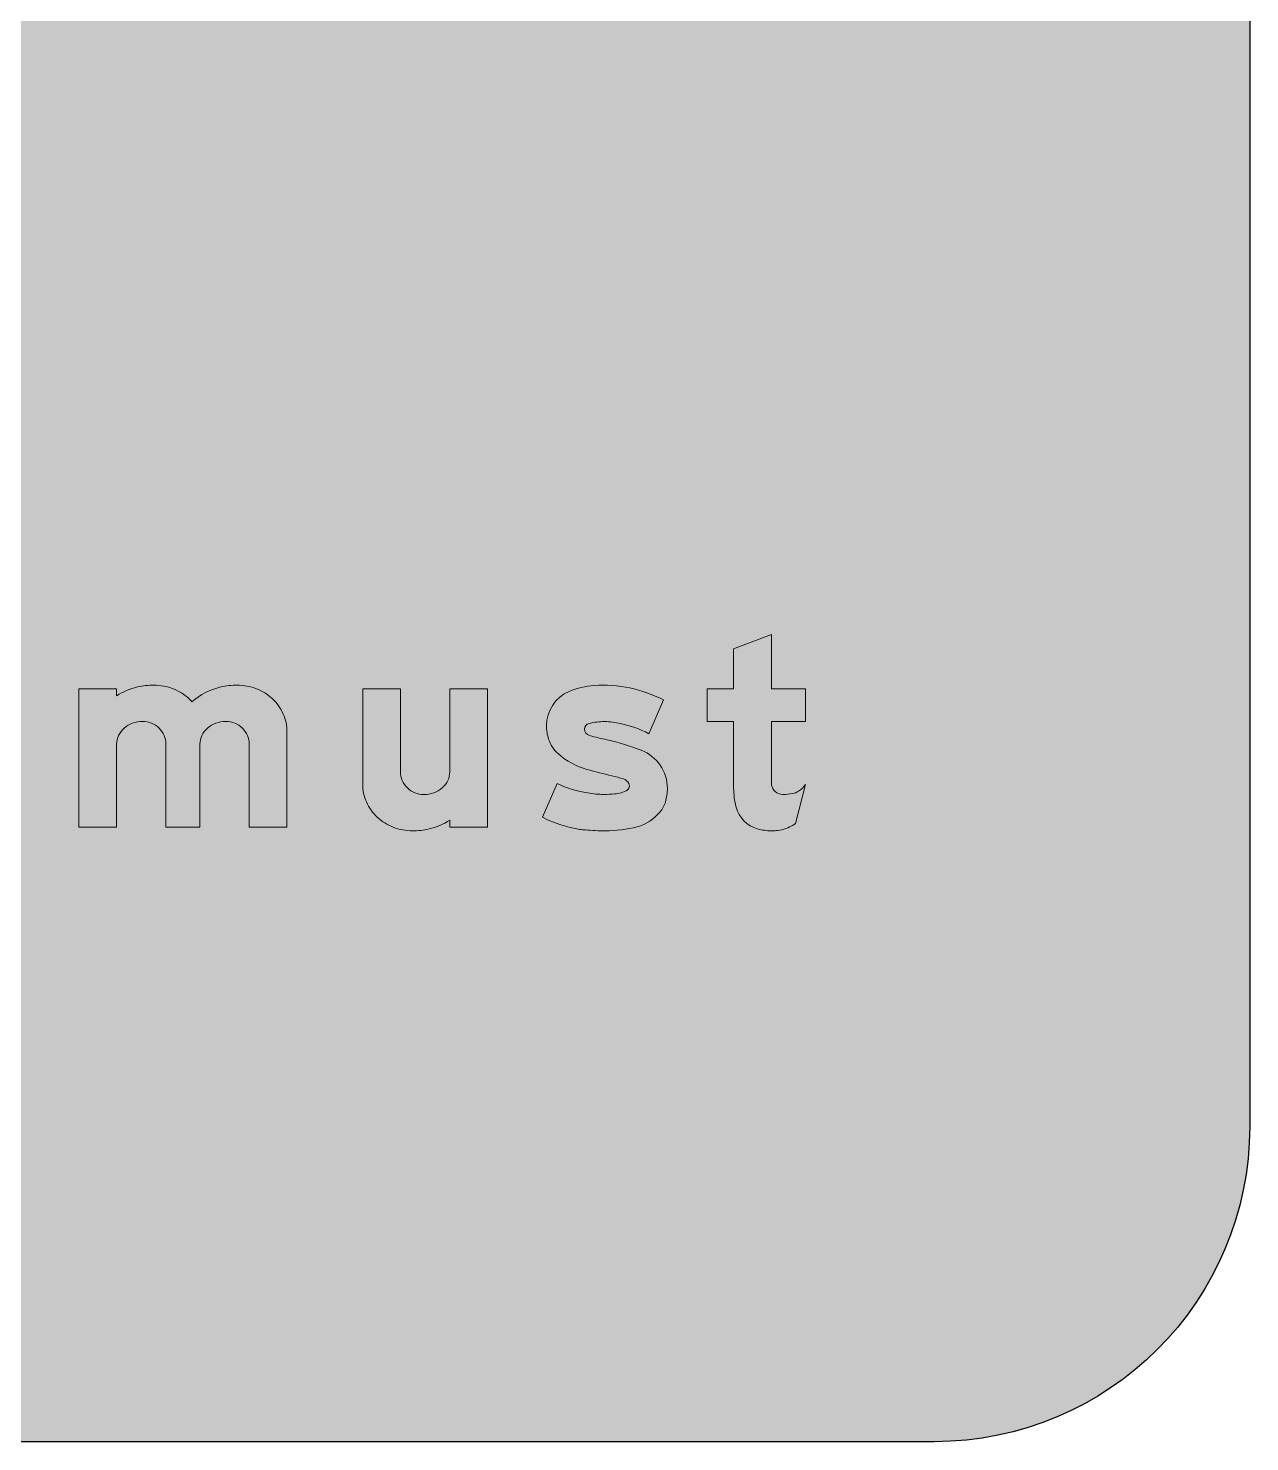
# Model space of a CAD drawing. Header units: millimetres. Extents: x 1969 to 2074, y 2991 to 3097.
# Drawn here: x 2054.69 to 2074.05, y 2996.85 to 3019.27 of the extents above; entities that cross this region are included whole.
import ezdxf

# ---------------------------------------------------------------- set-up
doc = ezdxf.new("R2010")
doc.units = ezdxf.units.MM
doc.layers.add('DIM', color=1, linetype='Continuous')
doc.layers.add('L18', color=4, linetype='Continuous')
doc.layers.add('GSCOLORFILL', color=7, linetype='Continuous', lineweight=0)
doc.layers.add('GSOUTLINE', color=7, linetype='Continuous', lineweight=0)
doc.layers.get('GSOUTLINE').off()

# ---------------------------------------------------------------- blocks, each defined once
blk = doc.blocks.new('*U400')
at = {"layer": 'GSCOLORFILL', "true_color": 0xf5f5f5, "transparency": 33554687}
blk.add_hatch(color=7, dxfattribs=at).paths.add_polyline_path([(-950.000000000005, -1000), (950.0000000000041, -1000, 0.414213562373095), (1050.000000000004, -900), (1050.000000000004, 900, 0.414213562373095), (950.0000000000041, 1000), (-950.000000000005, 1000, 0.414213562373095), (-1050.000000000005, 900), (-1050.000000000005, -900.0000000000005, 0.414213562373095)])
at = {"layer": 'GSCOLORFILL', "color": 7, "linetype": 'Continuous', "true_color": 0xf5f5f5, "transparency": 33554687}
for points in [[(-950.000000000005, -1000), (950.0000000000041, -1000, 0.414213562373095), (1050.000000000004, -900), (1050.000000000004, 900, 0.414213562373095), (950.0000000000041, 1000), (-950.000000000005, 1000, 0.414213562373095), (-1050.000000000005, 900), (-1050.000000000005, -900.0000000000005, 0.414213562373095), (-950.0000000000055, -1000)], [(-950.000000000005, -1000), (950.0000000000041, -1000, 0.414213562373095), (1050.000000000004, -900), (1050.000000000004, 900, 0.414213562373095), (950.0000000000041, 1000), (-950.000000000005, 1000, 0.414213562373095), (-1050.000000000005, 900), (-1050.000000000005, -900, 0.414213562373095), (-950.0000000000055, -1000)]]:
    blk.add_lwpolyline(points, format="xyb", close=True, dxfattribs=at).dxf.unprotected_set("ltscale", 0)
blk = doc.blocks.new('*U146')
at = {"layer": 'GSCOLORFILL', "linetype": 'Continuous'}
h = blk.add_hatch(color=0, dxfattribs=at)
edge = h.paths.add_edge_path()
edge.add_arc((155.7153296264924, 86.99511755650809), 24.5282097319339, 45.82979570204179, 68.0808265539651, ccw=False)
edge.add_arc((156.1420760110529, 87.43440733147503), 23.9157654625298, 23.092845889367595, 45.82979570204162, ccw=False)
edge.add_arc((156.8060842686133, 87.7175328658991), 23.19391573138671, 0, 23.09284588936822, ccw=False)
edge.add_line((180, 87.7175328658991), (180, 0))
edge.add_line((180, 0), (220, 0))
edge.add_line((220, 0), (220, 100.8830320548367))
edge.add_arc((174.0753468275611, 100.8830320548367), 45.92465317243887, 0, 23.93171822373219)
edge.add_arc((170.8242551602883, 99.44019281717675), 49.48153131130478, 23.93171822373218, 46.97501240943499)
edge.add_arc((168.730439071099, 97.19681228199977), 52.55021540077355, 46.97501240943522, 68.8635846861375)
edge.add_arc((167.3745328426901, 93.68953779756492), 56.31046220243508, 68.86358468613724, 90)
edge.add_arc((167.3745328426902, 69.99478146240631), 80.00521853759369, 90.00000000000007, 102.6042796135857)
edge.add_arc((166.6926525247094, 78.0285138763368), 72.0245107674768, 103.4695365311015, 130.8206849945816)
edge.add_arc((82.82425516028852, 99.44019281717684), 49.48153131130454, 41.97494773133587, 46.97501240943514)
edge.add_arc((80.73043907109901, 97.19681228199977), 52.55021540077354, 46.97501240943524, 68.86358468613751)
edge.add_arc((79.37453284269009, 93.68953779756492), 56.31046220243508, 68.86358468613724, 90)
edge.add_arc((79.37453284269016, 69.99478146240604), 80.00521853759396, 90.00000000000006, 102.6042796135857)
edge.add_arc((78.69265252470946, 78.02851387633706), 72.02451076747658, 103.4695365311017, 122.4942570075609)
edge.add_line((40, 138.7772487758923), (40, 146))
edge.add_line((40, 146), (0, 146))
edge.add_line((0, 146), (0, 0))
edge.add_line((0, 0), (40, 0))
edge.add_line((40, 0), (40, 87.71753286589909))
edge.add_arc((60.83417894850335, 87.71753286589907), 20.83417894850335, 154.5282720028093, 180, ccw=False)
edge.add_arc((64.03048830144328, 86.19490705822676), 24.37462847220526, 131.0076349936262, 154.5282720028096, ccw=False)
edge.add_arc((66.09710507856302, 83.81817613339862), 27.52419269484101, 109.80736038530819, 131.0076349936262, ccw=False)
edge.add_arc((67.43949500252643, 80.0910470400427), 31.48569518587881, 89.99999999999977, 109.8073603853079, ccw=False)
edge.add_arc((67.43949500252666, 86.30962031839456), 25.26712190752694, 68.08082655396498, 90.00000000000028, ccw=False)
edge.add_arc((67.71532962649229, 86.99511755650809), 24.52820973193397, 45.82979570204162, 68.08082655396481, ccw=False)
edge.add_arc((68.1420760110529, 87.43440733147501), 23.91576546252978, 23.09284588936771, 45.82979570204168, ccw=False)
edge.add_arc((68.80608426861329, 87.7175328658991), 23.19391573138671, 0, 23.09284588936822, ccw=False)
edge.add_line((92, 87.7175328658991), (92, 0))
edge.add_line((92, 0), (128, 0))
edge.add_line((128, 0), (128, 87.71753286589909))
edge.add_arc((148.8341789485033, 87.71753286589919), 20.83417894850334, 154.5282720028097, 180.0000000000003, ccw=False)
edge.add_arc((152.0304883014433, 86.19490705822646), 24.37462847220541, 131.0076349936256, 154.528272002809, ccw=False)
edge.add_arc((154.0971050785631, 83.81817613339872), 27.52419269484096, 109.80736038530841, 131.0076349936264, ccw=False)
edge.add_arc((155.4394950025264, 80.09104704004267), 31.48569518587882, 89.99999999999977, 109.8073603853079, ccw=False)
edge.add_arc((155.4394950025266, 86.30962031839454), 25.26712190752696, 68.08082655396493, 90.00000000000011, ccw=False)
at = {"layer": 'GSCOLORFILL', "color": 0}
blk.add_lwpolyline([(164.8716674585635, 109.7502169884754, -0.09739464939670292), (172.8063946356061, 104.5885415981205, -0.0995354279343683), (178.1414826297246, 96.81470296034922, -0.1011039461656411), (180, 87.7175328658991), (180, 0), (220, 0), (220, 100.8830320548367, 0.1048030179721755), (216.0518361595565, 119.5122594239381, 0.1008855307406954), (204.5863575327339, 135.6139731601839, 0.09579836817007242), (187.6795049501371, 146.2116879931507, 0.09248737428302214), (167.3745328426901, 150, 0.05505205982243612), (149.9161032513398, 148.0719114650645, 0.1199117204326835), (119.6106725914451, 132.5337183696518, 0.02182035996796309), (116.5863575327339, 135.6139731601839, 0.09579836817007242), (99.67950495013713, 146.2116879931507, 0.09248737428302214), (79.37453284269009, 150, 0.05505205982243612), (61.91610325133973, 148.0719114650645, 0.08320220139569866), (40, 138.7772487758923), (40, 146), (0, 146), (0, 0), (40, 0), (40, 87.71753286589909, -0.1116012735434615), (42.02513207801013, 96.67759805996153, -0.102989975481698), (48.03684201390564, 104.5885415981205, -0.09276840372104522), (56.77029056251172, 109.7139617844638, -0.08664174293623021), (67.43949500252654, 111.5767422259215, -0.09593311806680128), (76.87166745856348, 109.7502169884755, -0.09739464939670292), (84.80639463560613, 104.5885415981205, -0.0995354279343683), (90.14148262972458, 96.81470296034922, -0.1011039461656411), (92, 87.7175328658991), (92, 0), (128, 0), (128, 87.71753286589909, -0.1116012735434615), (130.0251320780101, 96.67759805996153, -0.102989975481698), (136.0368420139057, 104.5885415981205, -0.09276840372104506), (144.7702905625117, 109.7139617844638, -0.08664174293623021), (155.4394950025265, 111.5767422259215, -0.09593311806680128)], format="xyb", close=True, dxfattribs=at)
blk = doc.blocks.new('*U147')
at = {"layer": 'GSCOLORFILL', "linetype": 'Continuous'}
h = blk.add_hatch(color=0, dxfattribs=at)
edge = h.paths.add_edge_path()
edge.add_line((40.00000000000003, 146), (2.842170943040401e-14, 146))
edge.add_line((2.842170943040401e-14, 146), (2.842170943040401e-14, 45.11696794516328))
edge.add_arc((45.92465317243888, 45.11696794516322), 45.92465317243885, 179.9999999999999, 203.9317182237321)
edge.add_arc((49.17574483971168, 46.55980718282333), 49.48153131130476, 203.9317182237323, 226.9750124094351)
edge.add_arc((51.26956092890108, 48.80318771800005), 52.55021540077343, 226.9750124094351, 248.8635846861374)
edge.add_arc((52.62546715730991, 52.31046220243505), 56.31046220243508, 248.8635846861373, 270)
edge.add_arc((52.62546715730984, 76.00521853759392), 80.00521853759395, 270.0000000000001, 282.6042796135857)
edge.add_arc((53.30734747529052, 67.97148612366297), 72.02451076747664, 283.4695365311017, 302.4942570075609)
edge.add_line((92, 7.222751224107633), (92, -3.552713678800501e-14))
edge.add_line((92, -3.552713678800501e-14), (132, -7.105427357601002e-15))
edge.add_line((132, -7.105427357601002e-15), (132, 146))
edge.add_line((132, 146), (92, 146))
edge.add_line((92, 146), (92, 58.28246713410087))
edge.add_arc((71.16582105149665, 58.28246713410089), 20.83417894850335, 334.52827200280933, 359.99999999999994, ccw=False)
edge.add_arc((67.96951169855674, 59.80509294177322), 24.37462847220524, 311.0076349936261, 334.5282720028095, ccw=False)
edge.add_arc((65.90289492143697, 62.18182386660138), 27.52419269484104, 289.80736038530813, 311.00763499362614, ccw=False)
edge.add_arc((64.56050499747353, 65.90895295995726), 31.4856951858788, 269.9999999999999, 289.807360385308, ccw=False)
edge.add_arc((64.56050499747346, 59.69037968160544), 25.26712190752698, 248.0808265539648, 270, ccw=False)
edge.add_arc((64.2846703735076, 59.00488244349179), 24.52820973193381, 225.8297957020417, 248.08082655396498, ccw=False)
edge.add_arc((63.85792398894711, 58.565592668525), 23.91576546252979, 203.0928458893677, 225.8297957020418, ccw=False)
edge.add_arc((63.19391573138667, 58.28246713410087), 23.19391573138667, 180, 203.0928458893683, ccw=False)
edge.add_line((40, 58.28246713410088), (40.00000000000003, 146))
at = {"layer": 'GSCOLORFILL', "color": 0}
blk.add_lwpolyline([(40.00000000000003, 146), (2.842170943040401e-14, 146), (2.842170943040401e-14, 45.11696794516329, 0.1048030179721755), (3.948163840443499, 26.48774057606185, 0.1008855307406956), (15.41364246726613, 10.38602683981605, 0.09579836817007248), (32.32049504986287, -0.2116879931506972, 0.09248737428302214), (52.62546715730991, -4.000000000000036, 0.05505205982243612), (70.08389674866027, -2.071911465064524, 0.0832022013956986), (92, 7.222751224107633), (92, -3.552713678800501e-14), (132, -7.105427357601002e-15), (132, 146), (92, 146), (92, 58.28246713410088, -0.1116012735434615), (89.97486792198987, 49.32240194003844, -0.102989975481698), (83.96315798609436, 41.41145840187946, -0.09276840372104511), (75.22970943748828, 36.28603821553616, -0.08664174293623028), (64.56050499747346, 34.42325777407846, -0.09593311806680128), (55.12833254143652, 36.24978301152453, -0.09739464939670303), (47.1936053643939, 41.41145840187948, -0.09953542793436854), (41.85851737027542, 49.18529703965076, -0.1011039461656413), (40, 58.28246713410088)], format="xyb", close=True, dxfattribs=at)
blk = doc.blocks.new('*U148')
at = {"layer": 'GSCOLORFILL', "linetype": 'Continuous'}
h = blk.add_hatch(color=0, dxfattribs=at)
edge = h.paths.add_edge_path()
edge.add_arc((57.04809869947276, 119.8328805938402), 123.5321927724528, 242.4961932683436, 261.8694965575901)
edge.add_arc((53.71998100542415, 96.53722157130275), 100.0000000000024, 261.8694965575902, 265.1519738482694)
edge.add_arc((66.21862231920029, 241.6474585865565), 245.6474585865565, 265.107608171087, 270.0000000000001)
edge.add_arc((66.21862231920042, 131.9747102902726), 135.9747102902726, 270, 284.4435322635993)
edge.add_arc((87.2590612707279, 46.34088427169955), 47.80953013638941, 285.6226736631587, 320.3523653819187)
edge.add_arc((101.1805741564732, 35.22608435564997), 29.99999999999998, 319.7323865260209, 343.6226527274166)
edge.add_arc((81.80400426282898, 40.92059556639213), 50.19601244732598, 343.6226527274163, 359.9999999999994)
edge.add_arc((89.00001671015495, 40.92059556639154), 43.00000000000001, 1.893539531289907e-14, 69.18818315342611)
edge.add_arc((16.05241641888303, -138.5133822483264), 236.6861660067048, 68.11449460139696, 77.23401985654974)
edge.add_arc((94.51345069635283, 239.4277879376127), 149.4137513972377, 252.5527129735471, 259.9161950224817, ccw=False)
edge.add_arc((51.47063191465703, 103.6643462865297), 6.999999999999889, 179.9999999999987, 255.4747783885001, ccw=False)
edge.add_arc((50.47063191465716, 103.6643462865299), 6.000000000000028, 102.54264727027169, 179.9999999999999, ccw=False)
edge.add_arc((65.64780095031338, 42.10628842555992), 69.40000000000022, 89.99999999999989, 103.73705193554952, ccw=False)
edge.add_arc((65.64780095031372, 45.79820099565288), 65.70808742990727, 75.32981732184709, 90.00000000000023, ccw=False)
edge.add_arc((61.02696965695392, 2.524341248836961), 108.9348976843505, 61.960118961990474, 78.7448742602677, ccw=False)
edge.add_line((112.2357431799014, 98.6725260875295), (127.765396080293, 134.3226644606046))
edge.add_arc((64.10131200426957, 12.89460858794806), 137.105391412052, 62.33221629363134, 93.9600594258144)
edge.add_arc((60.58404460477583, 66.43598350916228), 83.44915727455098, 94.08965739914548, 112.8040930515216)
edge.add_arc((43.43278835085897, 107.2290521135412), 39.19715124941032, 112.8040930515213, 179.9999999999999)
edge.add_arc((51.05550185413682, 107.229052113541), 46.81986475268818, 179.9999999999997, 197.7033940085153)
edge.add_arc((39.79538488486676, 103.6347554354414), 34.99999999999996, 197.7033940085154, 228.9800530521989)
edge.add_arc((67.94885695159381, 135.9988574342928), 77.89583998016634, 228.9800530521987, 254.4046679698572)
edge.add_arc((180.6814777892678, 523.286242251045), 481.25292436943, 253.8732627195755, 257.1126817232802)
edge.add_arc((23.27666724641634, -155.9827217344985), 216.0210395275996, 73.25621887920119, 76.59824136527482, ccw=False)
edge.add_arc((82.13062099668643, 41.27101212237104), 10.18575544192083, 28.380935658022793, 70.61944541562929, ccw=False)
edge.add_arc((84.50556633552358, 43.06024042338811), 7.259455561422927, -6.821210263296962e-13, 24.864253273064094, ccw=False)
edge.add_arc((87.14026439805514, 43.06024042338805), 4.62475749889137, 305.9611071235292, 359.99999999999966, ccw=False)
edge.add_arc((75.22760905289778, 62.12064011164888), 27.09249869824658, 271.5940234921716, 302.6799450747393, ccw=False)
edge.add_arc((64.94135319761187, 148.6960069178715), 114.1922925204953, 270, 275.54791453290073, ccw=False)
edge.add_arc((64.9413531976119, 125.4779451809503), 90.97423078357409, 259.298160210608, 270, ccw=False)
edge.add_arc((65.77137398291288, 153.4567410203305), 118.7013581719851, 244.9593251638854, 261.41282890968307, ccw=False)
edge.add_line((15.52965290039157, 45.91241576539187), (5.684341886080801e-14, 10.2622773923169))
at = {"layer": 'GSCOLORFILL', "color": 0}
blk.add_lwpolyline([(5.684341886080801e-14, 10.2622773923169, 0.0847339050038457), (39.57715238664395, -2.457628793048443, 0.01432348851223868), (45.26867214772892, -3.105015349554833, 0.02135032962812063), (66.21862231920045, -4, 0.06310536671966191), (100.1342132484514, 0.2976259876374812, 0.1527075565803294), (124.071588358597, 15.83532705228083, 0.1046201662672657), (129.9633399784606, 26.76721967789148, 0.07158154296650225), (132.000016710155, 40.92059556639155, 0.3114087542038766), (104.2779062178993, 81.11494955036741, 0.03981245015694775), (68.35282961608164, 92.32207421006899, -0.03214031166382581), (49.71498880493823, 96.88808498170275, -0.3417662096246649), (44.47063191465713, 103.6643462865299, -0.3514561393354569), (49.16763444178665, 109.5211540847843, -0.06001108108311035), (65.64780095031347, 111.5062884255601, -0.06409831628663638), (82.28867201293883, 109.3641837535197, -0.07336853364636661), (112.2357431799014, 98.6725260875295), (127.765396080293, 134.3226644606046, 0.138885296741723), (54.63266828484393, 149.6726519295844, 0.0818391088294697), (28.24069999400078, 143.362376309172, 0.3018983132132873), (4.235637101448646, 107.2290521135412, 0.07739963479117314), (6.452863445709056, 92.99162318599028, 0.1373237408913014), (16.82412420338716, 77.22791573994759, 0.1113931483884311), (47.00723421257834, 60.97079386290355, 0.01413557325089771), (73.34554027579202, 54.15579799035581, -0.01458335771775569), (85.5106722244692, 50.87959514070334, -0.186415696591001), (91.09211770660357, 46.11262245786521, -0.1089184394422165), (91.76502189694651, 43.06024042338802, -0.240258249844662), (89.8560882572728, 39.31688862463122, -0.1364758940213938), (75.9812510998998, 35.03862561162538, -0.02421207337799446), (64.94135319761187, 34.5037143973762, -0.0467295542745229), (48.04760526388586, 36.08604427592016, -0.07191554887824611), (15.52965290039157, 45.91241576539187)], format="xyb", close=True, dxfattribs=at)
blk = doc.blocks.new('*U149')
at = {"layer": 'GSCOLORFILL', "linetype": 'Continuous'}
h = blk.add_hatch(color=0, dxfattribs=at)
edge = h.paths.add_edge_path()
edge.add_line((68, 52.99999999999999), (68, 111.5))
edge.add_line((68, 111.5), (104, 111.5))
edge.add_line((104, 111.5), (104, 146))
edge.add_line((104, 146), (68, 146))
edge.add_line((68, 146), (68, 203.5))
edge.add_line((68, 203.5), (28, 188.3275862068966))
edge.add_line((28, 188.3275862068966), (28, 146))
edge.add_line((28, 146), (0, 146))
edge.add_line((0, 146), (0, 111.5))
edge.add_line((0, 111.5), (28, 111.5))
edge.add_line((28, 111.5), (28, 40.91222565779496))
edge.add_arc((105.6119728999063, 40.91222565779493), 77.61197289990635, 180, 194.8912891711784)
edge.add_arc((62.01507835894704, 29.31908607844212), 32.50000000000001, 194.8912891711785, 254.4117455588816)
edge.add_arc((67.99911414585435, 50.76846925067384), 54.76846925067381, 254.4117455588815, 269.9999999999999)
edge.add_arc((67.99911414585436, 74.87738403534384), 78.87738403534381, 269.9999999999999, 273.6750444684201)
edge.add_arc((70.97179565274702, 28.59536901200752), 32.50000000000014, 273.67504446842, 286.3959137774562)
edge.add_arc((66.71438502593762, 43.06461917661871), 47.58259744113641, 286.3959137774563, 304.2199766953885)
edge.add_line((93.47349185111375, 3.71930457419046), (104, 45.1230310198386))
edge.add_arc((77.67322203170404, 64.75520438853695), 32.84085061886464, 305.21886260935764, 323.28769341919633, ccw=False)
edge.add_arc((87.96206379437113, 50.18003077079084), 14.99999999999994, 279.6926749307471, 305.2188626093572, ccw=False)
edge.add_arc((79.85242513620081, 97.65991957089153), 63.16747948186632, 269.99999999999966, 279.6926749307471, ccw=False)
edge.add_arc((79.85242513620055, 46.53467689908869), 12.04223681006348, 227.9583906473345, 269.9999999999998, ccw=False)
edge.add_arc((79.48930534835361, 46.13198001821947), 11.50000000000001, 189.7433781117018, 227.9583906473347, ccw=False)
edge.add_arc((318.3927246100371, 53.0000000000004), 250.3927246100371, 180.0000000000001, 182.0173209917217, ccw=False)
at = {"layer": 'GSCOLORFILL', "color": 0}
blk.add_lwpolyline([(68, 52.99999999999999), (68, 111.5), (104, 111.5), (104, 146), (68, 146), (68, 203.5), (28, 188.3275862068966), (28, 146), (0, 146), (0, 111.5), (28, 111.5), (28, 40.91222565779496, 0.06506709937490147), (30.6065856351868, 20.96704532054943, 0.2657078142419267), (53.28160140167478, -1.985488351452229, 0.06812167302049194), (67.99911414585432, -3.999999999999972, 0.01603678109164125), (73.0549694018394, -3.837798997471623, 0.05556233446018888), (80.14566944413548, -2.582989502508358, 0.07792932807971858), (93.47349185111375, 3.71930457419046), (104, 45.1230310198386, -0.07900390527946087), (96.61258330922055, 37.92570450929414, -0.1118418647005845), (90.48751418498892, 35.39415574343697, -0.04231750593531342), (79.85242513620051, 34.49244008902522, -0.1855268428217181), (71.78809900688339, 37.59140504424383, -0.1683072020374533), (68.15518566276643, 44.18577063770942, -0.008802450680383007)], format="xyb", close=True, dxfattribs=at)
blk = doc.blocks.new('*U115')
at = {"layer": 'GSOUTLINE', "color": 28, "true_color": 0x0a0a0a, "yscale": 0.3}
for name, p, xscale, zscale in [('*U149', (1689, 3.012631125902489e-15), 0.3, 0.3), ('*U146', (1489.8, 3.012631125902489e-15), 0.3, 0.3), ('*U148', (1636.8, 3.012631125902489e-15), 0.2999999620223798, 0.2999999620223798), ('*U147', (1579.8, 3.012631125902489e-15), 0.3, 0.3)]:
    blk.add_blockref(name, p, dxfattribs=dict(at, xscale=xscale, zscale=zscale))
blk = doc.blocks.new('*U111')
at = {"layer": 'GSOUTLINE'}
blk.add_blockref('*U115', (149, 0), dxfattribs=at)

msp = doc.modelspace()

# ---------------------------------------------------------------- linework, layer by layer
at = {"layer": 'L18'}
msp.add_lwpolyline([(1974.046129431853, 3096.850439407066), (2069.046129431853, 3096.850439407066, -0.414213562373095), (2074.046129431853, 3091.850439407066), (2074.046129431853, 3001.850439407066, -0.414213562373095), (2069.046129431853, 2996.850439407066), (1974.046129431853, 2996.850439407066, -0.414213562373095), (1969.046129431853, 3001.850439407066), (1969.046129431853, 3091.850439407066, -0.414213562373095)], format="xyb", close=True, dxfattribs=at)

# ---------------------------------------------------------------- block references
at = {"xscale": 0.05, "yscale": 0.05, "zscale": 0.05}
msp.add_blockref('*U111', (1973.546129431854, 3006.600439407066), dxfattribs=at)
at = {"layer": 'DIM', "xscale": 0.05, "yscale": 0.05, "zscale": 0.05}
msp.add_blockref('*U400', (2021.546129431853, 3046.850439407066), dxfattribs=at)

doc.saveas('drawing.dxf')
